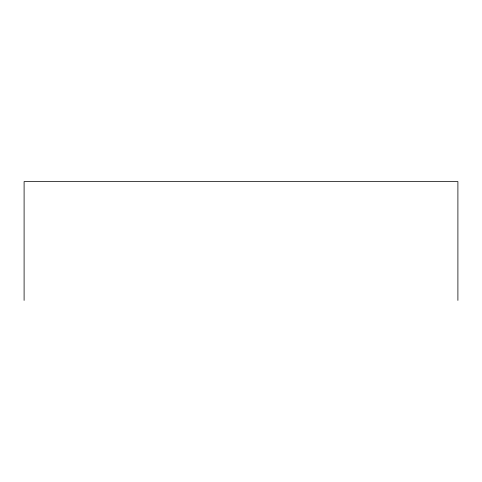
<?xml version="1.0" encoding="UTF-8"?>
<svg xmlns="http://www.w3.org/2000/svg" width="482" height="482" viewBox="0 0 482 482"><rect width="100%" height="100%" fill="white"/><g stroke="black" fill="none" stroke-linecap="round" stroke-linejoin="round"><path stroke-width="0.72" d="M457.9 300.407L457.9 181.594L24.1 181.594L24.1 300.407"/></g></svg>
